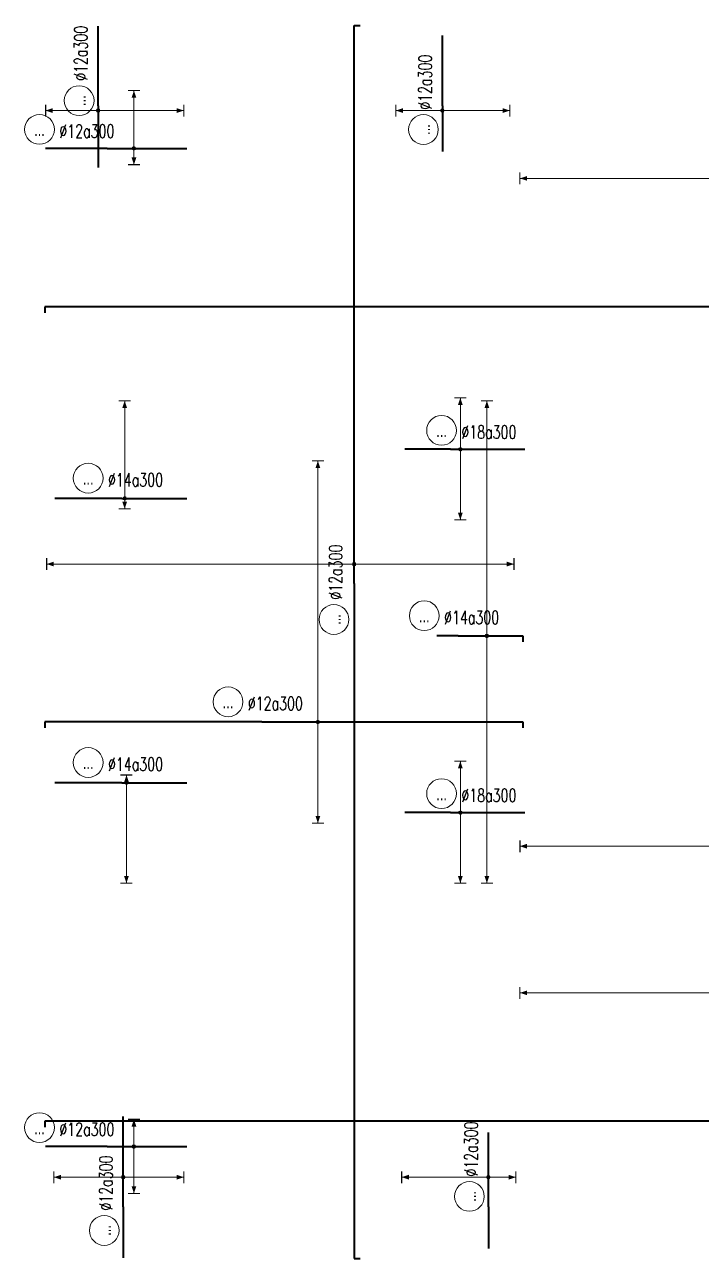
# Model space of a CAD drawing. Header units: millimetres. Extents: x 130150 to 587758, y -25561 to 50684.
# Drawn here: x 255797 to 272709, y 8280 to 39120 of the extents above; entities that cross this region are included whole.
import ezdxf
from ezdxf.enums import TextEntityAlignment as Align

# ---------------------------------------------------------------- set-up
doc = ezdxf.new("R2010")
doc.units = ezdxf.units.MM
doc.layers.get('0').update_dxf_attribs({"lineweight": 20})
for name, color, linetype, lineweight in [('NDC_S_DIM', 1, 'Continuous', 15), ('NDC_S_REBAR', 4, 'Continuous', 35), ('NDC_S_VN TEXT', 7, 'Continuous', 20)]:
    doc.layers.add(name, color=color, linetype=linetype, lineweight=lineweight)
doc.styles.add('ARIAL', font='arial.ttf', dxfattribs={"width": 0.7})
doc.styles.add('NDC_ROMANS', font='romans.shx', dxfattribs={"width": 0.7})

# ---------------------------------------------------------------- blocks, each defined once
blk = doc.blocks.new('*U46')
at = {"layer": 'NDC_S_REBAR'}
for p, q in [((0, 0), (-275.95, 0)), ((-275.95, 0), (-275.95, -1)), ((-275.95, -1), (-275.95, -1))]:
    blk.add_line(p, q, dxfattribs=at)
at = {"layer": 'NDC_S_VN TEXT', "style": 'ARIAL', "width": 0.7}
blk.add_attdef('KHT', text='', height=2.2, dxfattribs=at).set_placement((-82.75, 3.36), align=Align.MIDDLE_CENTER)
at = {"layer": 'NDC_S_VN TEXT', "color": 3, "style": 'NDC_ROMANS', "width": 0.7}
blk.add_attdef('DKT', (-79.45, 1.98), '', height=2.2, dxfattribs=at)
blk = doc.blocks.new('*U55')
h = blk.add_hatch(color=6)
edge = h.paths.add_edge_path()
edge.add_arc((9.35, 0), 0.3, 0, 360)
at = {"layer": 'NDC_S_DIM', "color": 6}
for q in [(9.35, 43.49), (9.35, -16.85)]:
    blk.add_line((9.35, 0), q, dxfattribs=at)
for points in [[(8.35, 43.49, 0.2, 0.2, 0), (10.35, 43.49, 0, 0, 0)], [(8.35, -16.85, 0.2, 0.2, 0), (10.35, -16.85, 0, 0, 0)]]:
    blk.add_lwpolyline(points, format="xyseb", dxfattribs=at)
at = {"layer": 'NDC_S_DIM'}
blk.add_circle((-5.62, 3.36), 2.48, dxfattribs=at)
at = {"layer": 'NDC_S_DIM', "color": 6}
blk.add_circle((9.35, 0), 0.3, dxfattribs=at)
for points in [[(8.95, 42.29), (9.35, 43.49), (9.75, 42.29)], [(8.95, -15.65), (9.35, -16.85), (9.75, -15.65)]]:
    blk.add_solid(points, dxfattribs=at)
at = {"layer": 'NDC_S_REBAR'}
for p, q in [((0, 0), (-36.15, 0)), ((-36.15, 0), (-36.15, -1)), ((0, 0), (43.52, 0)), ((43.52, 0), (43.52, -1)), ((-36.15, -1), (-36.15, -1)), ((43.52, -1), (43.52, -1))]:
    blk.add_line(p, q, dxfattribs=at)
at = {"layer": 'NDC_S_VN TEXT', "style": 'ARIAL', "width": 0.7}
blk.add_attdef('KHT', text='', height=2.2, dxfattribs=at).set_placement((-5.62, 3.36), align=Align.MIDDLE_CENTER)
at = {"layer": 'NDC_S_VN TEXT', "color": 3, "style": 'NDC_ROMANS', "width": 0.7}
blk.add_attdef('DKT', (-2.32, 1.98), '', height=2.2, dxfattribs=at)
blk = doc.blocks.new('*U35')
h = blk.add_hatch(color=6)
edge = h.paths.add_edge_path()
edge.add_arc((4.81, 0), 0.3, 0, 360)
at = {"layer": 'NDC_S_DIM', "color": 6}
for q in [(4.81, 71.02), (4.81, -183.98)]:
    blk.add_line((4.81, 0), q, dxfattribs=at)
for points in [[(3.81, 71.02, 0.2, 0.2, 0), (5.81, 71.02, 0, 0, 0)], [(3.81, -183.98, 0.2, 0.2, 0), (5.81, -183.98, 0, 0, 0)]]:
    blk.add_lwpolyline(points, format="xyseb", dxfattribs=at)
at = {"layer": 'NDC_S_DIM'}
blk.add_circle((-5.62, 3.36), 2.48, dxfattribs=at)
at = {"layer": 'NDC_S_DIM', "color": 6}
blk.add_circle((4.81, 0), 0.3, dxfattribs=at)
for points in [[(4.41, 69.82), (4.81, 71.02), (5.21, 69.82)], [(4.41, -182.78), (4.81, -183.98), (5.21, -182.78)]]:
    blk.add_solid(points, dxfattribs=at)
at = {"layer": 'NDC_S_REBAR'}
for p, q in [((0, 0), (-39.56, 0)), ((-39.56, 0), (-39.56, -1)), ((0, 0), (35.24, 0)), ((35.24, 0), (35.24, -1)), ((-39.56, -1), (-39.56, -1)), ((35.24, -1), (35.24, -1))]:
    blk.add_line(p, q, dxfattribs=at)
at = {"layer": 'NDC_S_VN TEXT', "style": 'ARIAL', "width": 0.7}
blk.add_attdef('KHT', text='', height=2.2, dxfattribs=at).set_placement((-5.62, 3.36), align=Align.MIDDLE_CENTER)
at = {"layer": 'NDC_S_VN TEXT', "color": 3, "style": 'NDC_ROMANS', "width": 0.7}
blk.add_attdef('DKT', (-2.32, 1.98), '', height=2.2, dxfattribs=at)
blk = doc.blocks.new('*U44')
h = blk.add_hatch(color=6)
edge = h.paths.add_edge_path()
edge.add_arc((3.25, 0), 0.3, 0, 360)
at = {"layer": 'NDC_S_DIM', "color": 6}
for q in [(3.25, 51.25), (3.25, -26.62)]:
    blk.add_line((3.25, 0), q, dxfattribs=at)
for points in [[(2.25, 51.25, 0.2, 0.2, 0), (4.25, 51.25, 0, 0, 0)], [(2.25, -26.62, 0.2, 0.2, 0), (4.25, -26.62, 0, 0, 0)]]:
    blk.add_lwpolyline(points, format="xyseb", dxfattribs=at)
at = {"layer": 'NDC_S_DIM'}
blk.add_circle((-5.98, 3.36), 2.48, dxfattribs=at)
at = {"layer": 'NDC_S_DIM', "color": 6}
blk.add_circle((3.25, 0), 0.3, dxfattribs=at)
for points in [[(2.85, 50.05), (3.25, 51.25), (3.65, 50.05)], [(2.85, -25.42), (3.25, -26.62), (3.65, -25.42)]]:
    blk.add_solid(points, dxfattribs=at)
at = {"layer": 'NDC_S_REBAR'}
for p, q in [((0, 0), (-112.39, 0)), ((-112.39, 0), (-112.39, -1)), ((0, 0), (92.94, 0)), ((92.94, 0), (92.94, -1)), ((-112.39, -1), (-112.39, -1)), ((92.94, -1), (92.94, -1))]:
    blk.add_line(p, q, dxfattribs=at)
at = {"layer": 'NDC_S_VN TEXT', "style": 'ARIAL', "width": 0.7}
blk.add_attdef('KHT', text='', height=2.2, dxfattribs=at).set_placement((-5.98, 3.36), align=Align.MIDDLE_CENTER)
at = {"layer": 'NDC_S_VN TEXT', "color": 3, "style": 'NDC_ROMANS', "width": 0.7}
blk.add_attdef('DKT', (-2.68, 1.98), '', height=2.2, dxfattribs=at)
blk = doc.blocks.new('*U45')
h = blk.add_hatch(color=6)
edge = h.paths.add_edge_path()
edge.add_arc((4.81, 0), 0.3, 0, 360)
at = {"layer": 'NDC_S_DIM', "color": 6}
for q in [(4.81, 71.02), (4.81, -183.98)]:
    blk.add_line((4.81, 0), q, dxfattribs=at)
for points in [[(3.81, 71.02, 0.2, 0.2, 0), (5.81, 71.02, 0, 0, 0)], [(3.81, -183.98, 0.2, 0.2, 0), (5.81, -183.98, 0, 0, 0)]]:
    blk.add_lwpolyline(points, format="xyseb", dxfattribs=at)
at = {"layer": 'NDC_S_DIM'}
blk.add_circle((-5.62, 3.36), 2.48, dxfattribs=at)
at = {"layer": 'NDC_S_DIM', "color": 6}
blk.add_circle((4.81, 0), 0.3, dxfattribs=at)
for points in [[(4.41, 69.82), (4.81, 71.02), (5.21, 69.82)], [(4.41, -182.78), (4.81, -183.98), (5.21, -182.78)]]:
    blk.add_solid(points, dxfattribs=at)
at = {"layer": 'NDC_S_REBAR'}
for p, q in [((0, 0), (-44.4, 0)), ((-44.4, 0), (-44.4, -1)), ((0, 0), (30.4, 0)), ((30.4, 0), (30.4, -1)), ((-44.4, -1), (-44.4, -1)), ((30.4, -1), (30.4, -1))]:
    blk.add_line(p, q, dxfattribs=at)
at = {"layer": 'NDC_S_VN TEXT', "style": 'ARIAL', "width": 0.7}
blk.add_attdef('KHT', text='', height=2.2, dxfattribs=at).set_placement((-5.62, 3.36), align=Align.MIDDLE_CENTER)
at = {"layer": 'NDC_S_VN TEXT', "color": 3, "style": 'NDC_ROMANS', "width": 0.7}
blk.add_attdef('DKT', (-2.32, 1.98), '', height=2.2, dxfattribs=at)
blk = doc.blocks.new('*U56')
at = {"layer": 'NDC_S_REBAR'}
for p, q in [((0, 0), (-275.95, 0)), ((-275.95, 0), (-275.95, -1)), ((-275.95, -1), (-275.95, -1))]:
    blk.add_line(p, q, dxfattribs=at)
at = {"layer": 'NDC_S_VN TEXT', "style": 'ARIAL', "width": 0.7}
blk.add_attdef('KHT', text='', height=2.2, dxfattribs=at).set_placement((-82.75, 3.36), align=Align.MIDDLE_CENTER)
at = {"layer": 'NDC_S_VN TEXT', "color": 3, "style": 'NDC_ROMANS', "width": 0.7}
blk.add_attdef('DKT', (-79.45, 1.98), '', height=2.2, dxfattribs=at)
blk = doc.blocks.new('*U57')
h = blk.add_hatch(color=6)
edge = h.paths.add_edge_path()
edge.add_arc((4.81, 0), 0.3, 0, 360)
at = {"layer": 'NDC_S_DIM', "color": 6}
for q in [(4.81, 39.15), (4.81, -41.18)]:
    blk.add_line((4.81, 0), q, dxfattribs=at)
for points in [[(3.81, 39.15, 0.2, 0.2, 0), (5.81, 39.15, 0, 0, 0)], [(3.81, -41.18, 0.2, 0.2, 0), (5.81, -41.18, 0, 0, 0)]]:
    blk.add_lwpolyline(points, format="xyseb", dxfattribs=at)
at = {"layer": 'NDC_S_DIM'}
blk.add_circle((-5.62, 3.36), 2.48, dxfattribs=at)
at = {"layer": 'NDC_S_DIM', "color": 6}
blk.add_circle((4.81, 0), 0.3, dxfattribs=at)
for points in [[(4.41, 37.95), (4.81, 39.15), (5.21, 37.95)], [(4.41, -39.98), (4.81, -41.18), (5.21, -39.98)]]:
    blk.add_solid(points, dxfattribs=at)
at = {"layer": 'NDC_S_REBAR'}
for p, q in [((0, 0), (-3.52, 0)), ((-3.52, 0), (-3.52, 0)), ((0, 0), (10.81, 0)), ((10.81, 0), (10.81, -1)), ((-3.52, 0), (-3.52, 0)), ((10.81, -1), (10.81, -1))]:
    blk.add_line(p, q, dxfattribs=at)
at = {"layer": 'NDC_S_VN TEXT', "style": 'ARIAL', "width": 0.7}
blk.add_attdef('KHT', text='', height=2.2, dxfattribs=at).set_placement((-5.62, 3.36), align=Align.MIDDLE_CENTER)
at = {"layer": 'NDC_S_VN TEXT', "color": 3, "style": 'NDC_ROMANS', "width": 0.7}
blk.add_attdef('DKT', (-2.32, 1.98), '', height=2.2, dxfattribs=at)
blk = doc.blocks.new('*U82')
h = blk.add_hatch(color=6)
edge = h.paths.add_edge_path()
edge.add_arc((0.46, 0), 0.3, 0, 360)
at = {"layer": 'NDC_S_DIM', "color": 6}
for q in [(0.46, 16.25), (0.46, -1.75)]:
    blk.add_line((0.46, 0), q, dxfattribs=at)
for points in [[(-0.54, 16.25, 0.2, 0.2, 0), (1.46, 16.25, 0, 0, 0)], [(-0.54, -1.75, 0.2, 0.2, 0), (1.46, -1.75, 0, 0, 0)]]:
    blk.add_lwpolyline(points, format="xyseb", dxfattribs=at)
at = {"layer": 'NDC_S_DIM'}
blk.add_circle((-5.62, 3.36), 2.48, dxfattribs=at)
at = {"layer": 'NDC_S_DIM', "color": 6}
blk.add_circle((0.46, 0), 0.3, dxfattribs=at)
for points in [[(0.06, 15.05), (0.46, 16.25), (0.86, 15.05)], [(0.06, -0.55), (0.46, -1.75), (0.86, -0.55)]]:
    blk.add_solid(points, dxfattribs=at)
at = {"layer": 'NDC_S_REBAR'}
for p, q in [((0, 0), (-11.19, 0)), ((-11.19, 0), (-11.19, 0)), ((0, 0), (10.81, 0)), ((10.81, 0), (10.81, 0)), ((10.81, 0), (10.81, 0)), ((-11.19, 0), (-11.19, 0))]:
    blk.add_line(p, q, dxfattribs=at)
at = {"layer": 'NDC_S_VN TEXT', "style": 'ARIAL', "width": 0.7}
blk.add_attdef('KHT', text='', height=2.2, dxfattribs=at).set_placement((-5.62, 3.36), align=Align.MIDDLE_CENTER)
at = {"layer": 'NDC_S_VN TEXT', "color": 3, "style": 'NDC_ROMANS', "width": 0.7}
blk.add_attdef('DKT', (-2.32, 1.98), '', height=2.2, dxfattribs=at)
blk = doc.blocks.new('*U72')
h = blk.add_hatch(color=6)
edge = h.paths.add_edge_path()
edge.add_arc((0.76, 0), 0.3, 0, 360)
at = {"layer": 'NDC_S_DIM', "color": 6}
for q in [(0.76, 1.27), (0.76, -16.73)]:
    blk.add_line((0.76, 0), q, dxfattribs=at)
for points in [[(-0.24, 1.27, 0.2, 0.2, 0), (1.76, 1.27, 0, 0, 0)], [(-0.24, -16.73, 0.2, 0.2, 0), (1.76, -16.73, 0, 0, 0)]]:
    blk.add_lwpolyline(points, format="xyseb", dxfattribs=at)
at = {"layer": 'NDC_S_DIM'}
blk.add_circle((-5.62, 3.36), 2.48, dxfattribs=at)
at = {"layer": 'NDC_S_DIM', "color": 6}
blk.add_circle((0.76, 0), 0.3, dxfattribs=at)
for points in [[(0.36, 0.07), (0.76, 1.27), (1.16, 0.07)], [(0.36, -15.53), (0.76, -16.73), (1.16, -15.53)]]:
    blk.add_solid(points, dxfattribs=at)
at = {"layer": 'NDC_S_REBAR'}
for p, q in [((0, 0), (-11.19, 0)), ((-11.19, 0), (-11.19, 0)), ((0, 0), (10.81, 0)), ((10.81, 0), (10.81, 0)), ((10.81, 0), (10.81, 0)), ((-11.19, 0), (-11.19, 0))]:
    blk.add_line(p, q, dxfattribs=at)
at = {"layer": 'NDC_S_VN TEXT', "style": 'ARIAL', "width": 0.7}
blk.add_attdef('KHT', text='', height=2.2, dxfattribs=at).set_placement((-5.62, 3.36), align=Align.MIDDLE_CENTER)
at = {"layer": 'NDC_S_VN TEXT', "color": 3, "style": 'NDC_ROMANS', "width": 0.7}
blk.add_attdef('DKT', (-2.32, 1.98), '', height=2.2, dxfattribs=at)
blk = doc.blocks.new('*U70')
h = blk.add_hatch(color=6)
edge = h.paths.add_edge_path()
edge.add_arc((4.81, 0), 0.3, 0, 360)
at = {"layer": 'NDC_S_DIM', "color": 6}
for q in [(4.81, 133.93), (4.81, -121.07)]:
    blk.add_line((4.81, 0), q, dxfattribs=at)
for points in [[(3.81, 133.93, 0.2, 0.2, 0), (5.81, 133.93, 0, 0, 0)], [(3.81, -121.07, 0.2, 0.2, 0), (5.81, -121.07, 0, 0, 0)]]:
    blk.add_lwpolyline(points, format="xyseb", dxfattribs=at)
at = {"layer": 'NDC_S_DIM'}
blk.add_circle((-5.62, 3.36), 2.48, dxfattribs=at)
at = {"layer": 'NDC_S_DIM', "color": 6}
blk.add_circle((4.81, 0), 0.3, dxfattribs=at)
for points in [[(4.41, 132.73), (4.81, 133.93), (5.21, 132.73)], [(4.41, -119.87), (4.81, -121.07), (5.21, -119.87)]]:
    blk.add_solid(points, dxfattribs=at)
at = {"layer": 'NDC_S_REBAR'}
for p, q in [((0, 0), (-11.85, 0)), ((-11.85, 0), (-11.85, 0)), ((0, 0), (10.81, 0)), ((10.81, 0), (10.81, -1)), ((-11.85, 0), (-11.85, 0)), ((10.81, -1), (10.81, -1))]:
    blk.add_line(p, q, dxfattribs=at)
at = {"layer": 'NDC_S_VN TEXT', "style": 'ARIAL', "width": 0.7}
blk.add_attdef('KHT', text='', height=2.2, dxfattribs=at).set_placement((-5.62, 3.36), align=Align.MIDDLE_CENTER)
at = {"layer": 'NDC_S_VN TEXT', "color": 3, "style": 'NDC_ROMANS', "width": 0.7}
blk.add_attdef('DKT', (-2.32, 1.98), '', height=2.2, dxfattribs=at)
blk = doc.blocks.new('*U66')
h = blk.add_hatch(color=6)
edge = h.paths.add_edge_path()
edge.add_arc((-0.77, 0), 0.3, 0, 360)
at = {"layer": 'NDC_S_DIM', "color": 6}
for q in [(-0.77, 7.75), (-0.77, -11.25)]:
    blk.add_line((-0.77, 0), q, dxfattribs=at)
for points in [[(-1.77, 7.75, 0.2, 0.2, 0), (0.23, 7.75, 0, 0, 0)], [(-1.77, -11.25, 0.2, 0.2, 0), (0.23, -11.25, 0, 0, 0)]]:
    blk.add_lwpolyline(points, format="xyseb", dxfattribs=at)
at = {"layer": 'NDC_S_DIM'}
blk.add_circle((-3.93, 3.16), 2.48, dxfattribs=at)
at = {"layer": 'NDC_S_DIM', "color": 6}
blk.add_circle((-0.77, 0), 0.3, dxfattribs=at)
for points in [[(-1.17, 6.55), (-0.77, 7.75), (-0.37, 6.55)], [(-1.17, -10.05), (-0.77, -11.25), (-0.37, -10.05)]]:
    blk.add_solid(points, dxfattribs=at)
at = {"layer": 'NDC_S_REBAR'}
for p, q in [((0, 0), (-7.6, 0)), ((-7.6, 0), (-7.6, 0)), ((0, 0), (11.73, 0)), ((11.73, 0), (11.73, 0)), ((11.73, 0), (11.73, 0)), ((-7.6, 0), (-7.6, 0))]:
    blk.add_line(p, q, dxfattribs=at)
at = {"layer": 'NDC_S_VN TEXT', "style": 'ARIAL', "width": 0.7}
blk.add_attdef('KHT', text='', height=2.2, dxfattribs=at).set_placement((-3.93, 3.16), align=Align.MIDDLE_CENTER)
at = {"layer": 'NDC_S_VN TEXT', "color": 3, "style": 'NDC_ROMANS', "width": 0.7}
blk.add_attdef('DKT', (-0.63, 1.78), '', height=2.2, dxfattribs=at)
blk = doc.blocks.new('*U65')
h = blk.add_hatch(color=6)
edge = h.paths.add_edge_path()
edge.add_arc((4.94, 0), 0.3, 0, 360)
at = {"layer": 'NDC_S_DIM', "color": 6}
for q in [(4.94, 14.43), (4.94, -4.57)]:
    blk.add_line((4.94, 0), q, dxfattribs=at)
for points in [[(3.94, 14.43, 0.2, 0.2, 0), (5.94, 14.43, 0, 0, 0)], [(3.94, -4.57, 0.2, 0.2, 0), (5.94, -4.57, 0, 0, 0)]]:
    blk.add_lwpolyline(points, format="xyseb", dxfattribs=at)
at = {"layer": 'NDC_S_DIM'}
blk.add_circle((1.74, 3.16), 2.48, dxfattribs=at)
at = {"layer": 'NDC_S_DIM', "color": 6}
blk.add_circle((4.94, 0), 0.3, dxfattribs=at)
for points in [[(4.54, 13.23), (4.94, 14.43), (5.34, 13.23)], [(4.54, -3.37), (4.94, -4.57), (5.34, -3.37)]]:
    blk.add_solid(points, dxfattribs=at)
at = {"layer": 'NDC_S_REBAR'}
for p, q in [((0, 0), (-6.94, 0)), ((-6.94, 0), (-6.94, 0)), ((0, 0), (12.4, 0)), ((12.4, 0), (12.4, 0)), ((12.4, 0), (12.4, 0)), ((-6.94, 0), (-6.94, 0))]:
    blk.add_line(p, q, dxfattribs=at)
at = {"layer": 'NDC_S_VN TEXT', "style": 'ARIAL', "width": 0.7}
blk.add_attdef('KHT', text='', height=2.2, dxfattribs=at).set_placement((1.74, 3.16), align=Align.MIDDLE_CENTER)
at = {"layer": 'NDC_S_VN TEXT', "color": 3, "style": 'NDC_ROMANS', "width": 0.7}
blk.add_attdef('DKT', (5.04, 1.78), '', height=2.2, dxfattribs=at)
blk = doc.blocks.new('*U54')
h = blk.add_hatch(color=6)
edge = h.paths.add_edge_path()
edge.add_arc((4.94, 0), 0.3, 0, 360)
at = {"layer": 'NDC_S_DIM', "color": 6}
for q in [(4.94, 11.57), (4.94, -10.1)]:
    blk.add_line((4.94, 0), q, dxfattribs=at)
for points in [[(3.94, 11.57, 0.2, 0.2, 0), (5.94, 11.57, 0, 0, 0)], [(3.94, -10.1, 0.2, 0.2, 0), (5.94, -10.1, 0, 0, 0)]]:
    blk.add_lwpolyline(points, format="xyseb", dxfattribs=at)
at = {"layer": 'NDC_S_DIM'}
blk.add_circle((-3.93, 3.16), 2.48, dxfattribs=at)
at = {"layer": 'NDC_S_DIM', "color": 6}
blk.add_circle((4.94, 0), 0.3, dxfattribs=at)
for points in [[(4.54, 10.37), (4.94, 11.57), (5.34, 10.37)], [(4.54, -8.9), (4.94, -10.1), (5.34, -8.9)]]:
    blk.add_solid(points, dxfattribs=at)
at = {"layer": 'NDC_S_REBAR'}
for p, q in [((0, 0), (-8.47, 0)), ((-8.47, 0), (-8.47, 0)), ((0, 0), (15.06, 0)), ((15.06, 0), (15.06, 0)), ((15.06, 0), (15.06, 0)), ((-8.47, 0), (-8.47, 0))]:
    blk.add_line(p, q, dxfattribs=at)
at = {"layer": 'NDC_S_VN TEXT', "style": 'ARIAL', "width": 0.7}
blk.add_attdef('KHT', text='', height=2.2, dxfattribs=at).set_placement((-3.93, 3.16), align=Align.MIDDLE_CENTER)
at = {"layer": 'NDC_S_VN TEXT', "color": 3, "style": 'NDC_ROMANS', "width": 0.7}
blk.add_attdef('DKT', (-0.63, 1.78), '', height=2.2, dxfattribs=at)
blk = doc.blocks.new('*U61')
h = blk.add_hatch(color=6)
edge = h.paths.add_edge_path()
edge.add_arc((4.45, 0), 0.3, 0, 360)
at = {"layer": 'NDC_S_DIM', "color": 6}
for q in [(4.45, 4.53), (4.45, -7.8)]:
    blk.add_line((4.45, 0), q, dxfattribs=at)
for points in [[(3.45, 4.53, 0.2, 0.2, 0), (5.45, 4.53, 0, 0, 0)], [(3.45, -7.8, 0.2, 0.2, 0), (5.45, -7.8, 0, 0, 0)]]:
    blk.add_lwpolyline(points, format="xyseb", dxfattribs=at)
at = {"layer": 'NDC_S_DIM'}
blk.add_circle((-11.28, 3.16), 2.48, dxfattribs=at)
at = {"layer": 'NDC_S_DIM', "color": 6}
blk.add_circle((4.45, 0), 0.3, dxfattribs=at)
for points in [[(4.05, 3.33), (4.45, 4.53), (4.85, 3.33)], [(4.05, -6.6), (4.45, -7.8), (4.85, -6.6)]]:
    blk.add_solid(points, dxfattribs=at)
at = {"layer": 'NDC_S_REBAR'}
for p, q in [((0, 0), (-10.27, 0)), ((-10.27, 0), (-10.27, 0)), ((0, 0), (13.26, 0)), ((13.26, 0), (13.26, 0)), ((13.26, 0), (13.26, 0)), ((-10.27, 0), (-10.27, 0))]:
    blk.add_line(p, q, dxfattribs=at)
at = {"layer": 'NDC_S_VN TEXT', "style": 'ARIAL', "width": 0.7}
blk.add_attdef('KHT', text='', height=2.2, dxfattribs=at).set_placement((-11.28, 3.16), align=Align.MIDDLE_CENTER)
at = {"layer": 'NDC_S_VN TEXT', "color": 3, "style": 'NDC_ROMANS', "width": 0.7}
blk.add_attdef('DKT', (-7.98, 1.78), '', height=2.2, dxfattribs=at)
blk = doc.blocks.new('*U67')
h = blk.add_hatch(color=6)
edge = h.paths.add_edge_path()
edge.add_arc((-0.77, 0), 0.3, 0, 360)
at = {"layer": 'NDC_S_DIM', "color": 6}
for q in [(-0.77, 8.75), (-0.77, -14.29)]:
    blk.add_line((-0.77, 0), q, dxfattribs=at)
for points in [[(-1.77, 8.75, 0.2, 0.2, 0), (0.23, 8.75, 0, 0, 0)], [(-1.77, -14.29, 0.2, 0.2, 0), (0.23, -14.29, 0, 0, 0)]]:
    blk.add_lwpolyline(points, format="xyseb", dxfattribs=at)
at = {"layer": 'NDC_S_DIM'}
blk.add_circle((0.88, 3.16), 2.48, dxfattribs=at)
at = {"layer": 'NDC_S_DIM', "color": 6}
blk.add_circle((-0.77, 0), 0.3, dxfattribs=at)
for points in [[(-1.17, 7.55), (-0.77, 8.75), (-0.37, 7.55)], [(-1.17, -13.09), (-0.77, -14.29), (-0.37, -13.09)]]:
    blk.add_solid(points, dxfattribs=at)
at = {"layer": 'NDC_S_REBAR'}
for p, q in [((0, 0), (-10.27, 0)), ((-10.27, 0), (-10.27, 0)), ((0, 0), (13.26, 0)), ((13.26, 0), (13.26, 0)), ((13.26, 0), (13.26, 0)), ((-10.27, 0), (-10.27, 0))]:
    blk.add_line(p, q, dxfattribs=at)
at = {"layer": 'NDC_S_VN TEXT', "style": 'ARIAL', "width": 0.7}
blk.add_attdef('KHT', text='', height=2.2, dxfattribs=at).set_placement((0.88, 3.16), align=Align.MIDDLE_CENTER)
at = {"layer": 'NDC_S_VN TEXT', "color": 3, "style": 'NDC_ROMANS', "width": 0.7}
blk.add_attdef('DKT', (4.18, 1.78), '', height=2.2, dxfattribs=at)
blk = doc.blocks.new('*U68')
h = blk.add_hatch(color=6)
edge = h.paths.add_edge_path()
edge.add_arc((4.45, 0), 0.3, 0, 360)
at = {"layer": 'NDC_S_DIM', "color": 6}
for q in [(4.45, 9.63), (4.45, -2.7)]:
    blk.add_line((4.45, 0), q, dxfattribs=at)
for points in [[(3.45, 9.63, 0.2, 0.2, 0), (5.45, 9.63, 0, 0, 0)], [(3.45, -2.7, 0.2, 0.2, 0), (5.45, -2.7, 0, 0, 0)]]:
    blk.add_lwpolyline(points, format="xyseb", dxfattribs=at)
at = {"layer": 'NDC_S_DIM'}
blk.add_circle((-11.28, 3.16), 2.48, dxfattribs=at)
at = {"layer": 'NDC_S_DIM', "color": 6}
blk.add_circle((4.45, 0), 0.3, dxfattribs=at)
for points in [[(4.05, 8.43), (4.45, 9.63), (4.85, 8.43)], [(4.05, -1.5), (4.45, -2.7), (4.85, -1.5)]]:
    blk.add_solid(points, dxfattribs=at)
at = {"layer": 'NDC_S_REBAR'}
for p, q in [((0, 0), (-10.27, 0)), ((-10.27, 0), (-10.27, 0)), ((0, 0), (13.26, 0)), ((13.26, 0), (13.26, 0)), ((13.26, 0), (13.26, 0)), ((-10.27, 0), (-10.27, 0))]:
    blk.add_line(p, q, dxfattribs=at)
at = {"layer": 'NDC_S_VN TEXT', "style": 'ARIAL', "width": 0.7}
blk.add_attdef('KHT', text='', height=2.2, dxfattribs=at).set_placement((-11.28, 3.16), align=Align.MIDDLE_CENTER)
at = {"layer": 'NDC_S_VN TEXT', "color": 3, "style": 'NDC_ROMANS', "width": 0.7}
blk.add_attdef('DKT', (-7.98, 1.78), '', height=2.2, dxfattribs=at)
blk = doc.blocks.new('*U63')
h = blk.add_hatch(color=6)
edge = h.paths.add_edge_path()
edge.add_arc((1.64, 0), 0.3, 0, 360)
at = {"layer": 'NDC_S_DIM', "color": 6}
for q in [(1.64, 8.58), (1.64, -11.75)]:
    blk.add_line((1.64, 0), q, dxfattribs=at)
for points in [[(0.64, 8.58, 0.2, 0.2, 0), (2.64, 8.58, 0, 0, 0)], [(0.64, -11.75, 0.2, 0.2, 0), (2.64, -11.75, 0, 0, 0)]]:
    blk.add_lwpolyline(points, format="xyseb", dxfattribs=at)
at = {"layer": 'NDC_S_DIM'}
blk.add_circle((-1.49, 3.16), 2.48, dxfattribs=at)
at = {"layer": 'NDC_S_DIM', "color": 6}
blk.add_circle((1.64, 0), 0.3, dxfattribs=at)
for points in [[(1.24, 7.38), (1.64, 8.58), (2.04, 7.38)], [(1.24, -10.55), (1.64, -11.75), (2.04, -10.55)]]:
    blk.add_solid(points, dxfattribs=at)
at = {"layer": 'NDC_S_REBAR'}
for p, q in [((0, 0), (-7.6, 0)), ((-7.6, 0), (-7.6, 0)), ((0, 0), (12.4, 0)), ((12.4, 0), (12.4, 0)), ((12.4, 0), (12.4, 0)), ((-7.6, 0), (-7.6, 0))]:
    blk.add_line(p, q, dxfattribs=at)
at = {"layer": 'NDC_S_VN TEXT', "style": 'ARIAL', "width": 0.7}
blk.add_attdef('KHT', text='', height=2.2, dxfattribs=at).set_placement((-1.49, 3.16), align=Align.MIDDLE_CENTER)
at = {"layer": 'NDC_S_VN TEXT', "color": 3, "style": 'NDC_ROMANS', "width": 0.7}
blk.add_attdef('DKT', (1.81, 1.78), '', height=2.2, dxfattribs=at)

msp = doc.modelspace()

# ---------------------------------------------------------------- block references
at = {"layer": 'NDC_S_REBAR', "xscale": 150, "yscale": 150, "zscale": 150, "rotation": 90}
for name, p, values in [('*U67', (257632.1, 37090.3), {'KHT': '...', 'DKT': '%%c12a300'}), ('*U44', (264032.1, 25159.1), {'KHT': '...', 'DKT': '%%c12a300'}), ('*U45', (278827.6, 34559.7), {'KHT': '...', 'DKT': '%%c12a300'}), ('*U66', (266237.1, 37090.3), {'KHT': '...', 'DKT': '%%c12a300'}), ('*U35', (278827.6, 14214.6), {'KHT': '...', 'DKT': '%%c12a300'}), ('*U70', (288264.4, 17877.8), {'KHT': '...', 'DKT': '%%c14a300'}), ('*U54', (258260.5, 9590.3), {'KHT': '...', 'DKT': '%%c12a300'}), ('*U65', (267386.5, 9590.3), {'KHT': '...', 'DKT': '%%c12a300'})]:
    msp.add_blockref(name, p, dxfattribs=at).add_auto_attribs(values)
at = {"layer": 'NDC_S_REBAR', "xscale": 150, "yscale": 150, "zscale": 150}
for name, p, values in [('*U68', (257860.3, 36030.3), {'KHT': '...', 'DKT': '%%c12a300'}), ('*U82', (258227.8, 27287.8), {'KHT': '...', 'DKT': '%%c14a300'}), ('*U63', (266440.3, 28512.9), {'KHT': '...', 'DKT': '%%c18a300'}), ('*U57', (266627.8, 23852.6), {'KHT': '...', 'DKT': '%%c14a300'}), ('*U55', (261722.5, 21702.2), {'KHT': '...', 'DKT': '%%c12a300'}), ('*U72', (258227.8, 20185), {'KHT': '...', 'DKT': '%%c14a300'}), ('*U63', (266440.3, 19437.9), {'KHT': '...', 'DKT': '%%c18a300'}), ('*U61', (257860.3, 11095.2), {'KHT': '...', 'DKT': '%%c12a300'})]:
    msp.add_blockref(name, p, dxfattribs=at).add_auto_attribs(values)
for name, p in [('*U56', (297692.9, 32069.1)), ('*U46', (297692.9, 11731.5))]:
    msp.add_blockref(name, p, dxfattribs=at)

doc.saveas('drawing.dxf')
